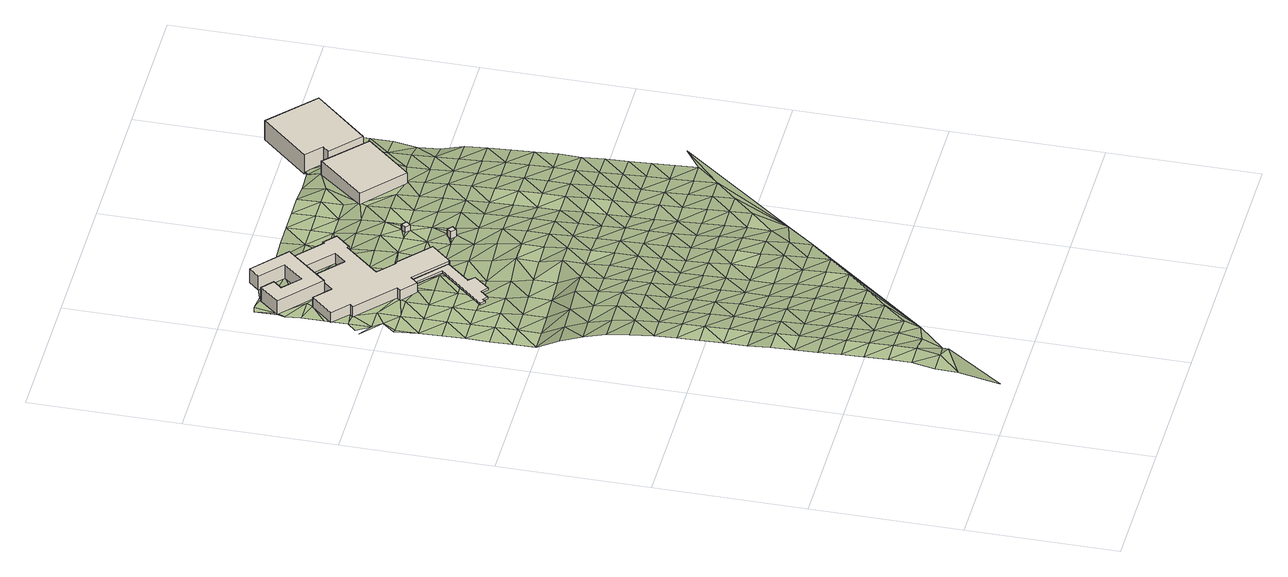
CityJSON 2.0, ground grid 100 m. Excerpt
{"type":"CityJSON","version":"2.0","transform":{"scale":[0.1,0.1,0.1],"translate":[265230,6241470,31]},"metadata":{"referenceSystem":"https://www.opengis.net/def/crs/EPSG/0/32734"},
"CityObjects":{
"building1":{"type":"Building","attributes":{"building":"roof","building:levels":"1","footprint":{"type":"Polygon"},"plus_code":"CCX4X4XW+XFR","ground_height":38.53,"bottom_roof_height":41.33,"roof_height":42.63},"geometry":[{"type":"Solid","lod":"1","boundaries":[[[[0,1,2,3]],[[1,4,5,2]],[[4,6,7,5]],[[6,8,9,7]],[[8,10,11,9]],[[10,12,13,11]],[[12,14,15,13]],[[14,16,17,15]],[[16,18,19,17]],[[18,20,21,19]],[[20,22,23,21]],[[22,0,3,23]],[[3,2,5,7,9,11,13,15,17,19,21,23]],[[22,20,18,16,14,12,10,8,6,4,1,0]]]]}]},
"building2":{"type":"Building","attributes":{"address":"Salt River Cape Town","building":"university","building:levels":"2","footprint":{"type":"Polygon"},"plus_code":"C8XVX4X3+XHX","ground_height":37.75,"building_height":6.9,"roof_height":44.65},"geometry":[{"type":"Solid","lod":"1","boundaries":[[[[24,25,22,23,26,27,3,0]],[[25,28,20,21,29,26,23,22]],[[28,30,31,29,21,20]],[[30,32,33,31]],[[32,34,35,33]],[[34,36,37,35]],[[36,38,39,37]],[[38,40,41,39]],[[40,42,43,41]],[[42,44,45,43]],[[44,46,47,45]],[[46,48,49,47]],[[48,50,51,49]],[[50,52,53,51]],[[52,54,55,53]],[[54,56,57,55]],[[56,58,59,57]],[[58,60,61,59]],[[60,62,63,61]],[[62,64,65,63]],[[64,66,67,65]],[[66,68,69,67]],[[68,70,71,69]],[[70,72,73,71]],[[72,74,75,73]],[[74,24,0,3,27,75]],[[27,26,29,31,33,35,37,39,41,43,45,47,49,51,53,55,57,59,61,63,65,67,69,71,73,75]],[[74,72,70,68,66,64,62,60,58,56,54,52,50,48,46,44,42,40,38,36,34,32,30,28,25,24]]]]}]},
"building3":{"type":"Building","attributes":{"address":"Salt River Cape Town","building":"dormitory","building:levels":"3","beds":"45","residential":"university","footprint":{"type":"Polygon"},"plus_code":"C7XPXVX3+XFX","ground_height":37.18,"building_height":9.7,"roof_height":46.88},"geometry":[{"type":"Solid","lod":"1","boundaries":[[[[76,77,78,79]],[[77,80,81,78]],[[80,82,83,81]],[[82,84,85,83]],[[84,86,87,85]],[[86,88,89,87]],[[88,90,91,89]],[[90,92,93,91]],[[92,94,95,93]],[[94,76,79,95]],[[79,78,81,83,85,87,89,91,93,95]],[[94,92,90,88,86,84,82,80,77,76]]]]}]},
"building4":{"type":"Building","attributes":{"building":"guardhouse","building:levels":"1","footprint":{"type":"Polygon"},"plus_code":"CGX6XCXV+XPR","ground_height":42.34,"building_height":4.1,"roof_height":46.44},"geometry":[{"type":"Solid","lod":"1","boundaries":[[[[96,97,98,99]],[[97,100,101,98]],[[100,102,103,101]],[[102,96,99,103]],[[99,98,101,103]],[[102,100,97,96]]]]}]},
"building5":{"type":"Building","attributes":{"building":"guardhouse","building:levels":"1","footprint":{"type":"Polygon"},"plus_code":"CGX7XFXX+XFX","ground_height":40.29,"building_height":4.1,"roof_height":44.39},"geometry":[{"type":"Solid","lod":"1","boundaries":[[[[104,105,106,107]],[[105,108,109,106]],[[108,110,111,109]],[[110,104,107,111]],[[107,106,109,111]],[[110,108,105,104]]]]}]},
"building6":{"type":"Building","attributes":{"address":"9 Browning Road Salt River 7925 Cape Town","building":"retail","building:levels":"3","footprint":{"type":"Polygon"},"plus_code":"CJXQX9XF+X7V","ground_height":36.6,"building_height":9.7,"roof_height":46.3},"geometry":[{"type":"Solid","lod":"1","boundaries":[[[[112,113,114,115]],[[113,116,117,114]],[[116,118,119,117]],[[118,112,115,119]],[[115,114,117,119]],[[118,116,113,112]]]]}]},
"building7":{"type":"Building","attributes":{"address":"Fairland House 364B Victoria Road Salt River Cape Town","building":"commercial","building:levels":"4","footprint":{"type":"Polygon"},"plus_code":"CPXFX3XC+X5R","ground_height":33.82,"building_height":12.5,"roof_height":46.32},"geometry":[{"type":"Solid","lod":"1","boundaries":[[[[120,121,122,123]],[[121,124,125,122]],[[124,126,127,125]],[[126,128,129,127]],[[128,130,131,129]],[[130,120,123,131]],[[123,122,125,127,129,131]],[[130,128,126,124,121,120]]]]}]},
"terrain1":{"type":"TINRelief","geometry":[{"type":"CompositeSurface","lod":"1","boundaries":[[[132,133,134]],[[135,134,136]],[[135,136,137]],[[136,134,133]],[[138,137,139]],[[139,137,136]],[[140,138,141]],[[141,138,139]],[[140,142,143]],[[139,136,144]],[[144,136,133]],[[142,140,141]],[[145,143,146]],[[141,139,147]],[[143,142,146]],[[147,139,144]],[[148,145,149]],[[142,141,150]],[[146,149,145]],[[147,150,141]],[[151,148,152]],[[146,142,153]],[[149,154,148]],[[150,153,142]],[[147,144,155]],[[156,151,152]],[[148,154,152]],[[157,149,146]],[[150,147,155]],[[153,157,146]],[[158,156,159]],[[160,154,149]],[[152,159,156]],[[153,150,161]],[[157,160,149]],[[161,150,155]],[[162,158,163]],[[159,164,158]],[[152,154,165]],[[160,166,154]],[[157,153,167]],[[168,162,163]],[[158,164,163]],[[161,169,153]],[[159,152,165]],[[154,166,165]],[[160,157,167]],[[153,169,167]],[[170,168,171]],[[164,159,172]],[[163,171,168]],[[166,160,173]],[[161,155,174]],[[165,172,159]],[[167,173,160]],[[170,175,176]],[[164,177,163]],[[169,161,174]],[[171,178,170]],[[172,177,164]],[[179,176,175]],[[165,166,180]],[[169,174,167]],[[170,178,175]],[[173,181,166]],[[171,163,182]],[[172,165,180]],[[166,181,180]],[[177,182,163]],[[183,184,179]],[[173,167,185]],[[178,171,186]],[[179,175,183]],[[174,185,167]],[[174,155,187]],[[177,172,188]],[[182,186,171]],[[181,173,189]],[[180,188,172]],[[190,184,191]],[[184,183,192]],[[185,189,173]],[[175,178,193]],[[186,194,178]],[[190,191,195]],[[181,196,180]],[[182,177,197]],[[184,192,191]],[[188,198,177]],[[178,194,193]],[[189,196,181]],[[183,175,199]],[[186,182,197]],[[185,174,187]],[[177,198,197]],[[188,180,200]],[[195,201,202]],[[192,183,199]],[[189,185,187]],[[195,191,203]],[[199,175,193]],[[196,200,180]],[[187,155,204]],[[194,186,205]],[[198,188,206]],[[195,203,201]],[[197,205,186]],[[202,207,208]],[[189,209,196]],[[200,206,188]],[[192,210,191]],[[199,211,192]],[[209,189,187]],[[208,207,212]],[[193,194,213]],[[198,214,197]],[[205,215,194]],[[202,201,207]],[[210,203,191]],[[200,196,216]],[[192,211,210]],[[206,214,198]],[[194,215,213]],[[196,209,216]],[[217,199,193]],[[205,197,218]],[[219,212,220]],[[201,203,221]],[[206,200,222]],[[223,204,155]],[[212,207,224]],[[214,218,197]],[[199,217,211]],[[221,203,210]],[[217,193,213]],[[216,222,200]],[[225,219,220]],[[215,205,226]],[[209,187,204]],[[225,227,228]],[[212,224,220]],[[214,206,229]],[[218,226,205]],[[207,201,230]],[[209,204,216]],[[201,221,231]],[[222,229,206]],[[210,211,232]],[[233,228,227]],[[211,217,234]],[[233,235,236]],[[230,224,207]],[[225,237,227]],[[215,238,213]],[[201,231,230]],[[226,239,215]],[[220,240,225]],[[241,242,235]],[[222,216,243]],[[218,214,244]],[[211,234,232]],[[214,229,245]],[[221,210,246]],[[213,238,217]],[[215,239,238]],[[225,240,237]],[[243,216,204]],[[233,227,237]],[[155,247,223]],[[218,244,226]],[[214,245,244]],[[248,220,224]],[[246,231,221]],[[229,222,249]],[[224,230,250]],[[246,210,232]],[[251,241,235]],[[252,235,233]],[[253,234,217]],[[249,222,243]],[[220,248,240]],[[254,239,226]],[[224,250,248]],[[253,217,238]],[[252,251,235]],[[255,256,241]],[[245,229,257]],[[252,233,237]],[[254,226,244]],[[230,231,258]],[[241,251,255]],[[231,246,259]],[[257,229,249]],[[260,232,234]],[[243,204,223]],[[253,261,234]],[[250,230,258]],[[237,240,262]],[[238,239,263]],[[264,265,256]],[[239,254,266]],[[231,259,258]],[[240,248,267]],[[232,260,246]],[[249,243,223]],[[268,244,245]],[[265,264,269]],[[234,261,260]],[[245,257,270]],[[238,263,253]],[[239,266,263]],[[240,267,262]],[[271,272,273]],[[274,252,237]],[[247,155,275]],[[250,276,248]],[[245,270,268]],[[273,269,277]],[[251,252,278]],[[272,271,279]],[[259,246,280]],[[254,244,281]],[[276,250,258]],[[271,273,277]],[[237,262,274]],[[261,253,282]],[[257,249,283]],[[260,280,246]],[[223,284,249]],[[269,264,277]],[[267,248,285]],[[266,254,281]],[[271,286,279]],[[282,253,263]],[[281,244,268]],[[270,257,283]],[[285,248,276]],[[252,274,278]],[[249,284,283]],[[287,258,259]],[[280,288,259]],[[262,267,289]],[[271,290,286]],[[261,291,260]],[[261,282,292]],[[258,287,276]],[[266,293,263]],[[294,268,270]],[[277,295,271]],[[281,296,266]],[[259,288,287]],[[285,297,267]],[[274,262,289]],[[267,297,289]],[[261,292,291]],[[283,294,270]],[[264,295,277]],[[298,280,260]],[[223,247,284]],[[266,296,293]],[[264,299,295]],[[286,290,300]],[[282,263,301]],[[302,285,276]],[[280,298,288]],[[303,281,268]],[[276,287,304]],[[260,291,298]],[[268,294,305]],[[301,292,282]],[[306,283,284]],[[289,297,307]],[[301,263,293]],[[308,300,290]],[[281,303,296]],[[276,304,302]],[[303,268,305]],[[297,285,309]],[[284,247,306]],[[299,310,295]],[[311,312,308]],[[287,288,313]],[[314,291,292]],[[294,283,315]],[[311,316,312]],[[288,298,317]],[[300,308,318]],[[307,297,309]],[[302,309,285]],[[314,292,301]],[[313,304,287]],[[307,309,319]],[[293,296,320]],[[305,294,315]],[[296,303,321]],[[288,317,313]],[[315,283,306]],[[298,291,322]],[[296,321,320]],[[291,314,323]],[[324,301,293]],[[305,325,303]],[[318,308,326]],[[308,312,326]],[[312,316,326]],[[302,304,327]],[[322,317,298]],[[319,309,328]],[[304,313,329]],[[291,323,322]],[[325,305,315]],[[328,309,302]],[[324,293,320]],[[330,321,303]],[[314,301,331]],[[275,306,247]],[[304,329,327]],[[295,310,332]],[[302,333,328]],[[313,317,334]],[[330,303,325]],[[333,302,327]],[[335,310,336]],[[337,338,339]],[[331,323,314]],[[315,306,340]],[[334,317,322]],[[331,301,324]],[[336,310,341]],[[339,338,342]],[[329,313,343]],[[320,321,344]],[[337,345,338]],[[325,315,340]],[[330,346,321]],[[310,335,332]],[[313,334,343]],[[340,306,275]],[[333,327,347]],[[348,322,323]],[[324,320,344]],[[321,346,344]],[[323,331,349]],[[336,350,335]],[[329,351,327]],[[330,325,352]],[[339,342,353]],[[336,341,350]],[[354,338,345]],[[76,332,355]],[[351,329,343]],[[323,349,348]],[[340,352,325]],[[347,356,333]],[[338,354,342]],[[334,322,357]],[[324,358,331]],[[359,332,335]],[[327,360,347]],[[346,330,361]],[[345,356,362]],[[354,345,362]],[[344,358,324]],[[343,334,357]],[[360,327,351]],[[348,357,322]],[[330,352,361]],[[363,349,331]],[[354,364,342]],[[358,363,331]],[[353,342,365]],[[366,332,359]],[[356,347,367]],[[344,346,368]],[[365,342,364]],[[332,369,355]],[[346,361,370]],[[367,347,360]],[[340,275,371]],[[351,343,372]],[[348,349,373]],[[340,371,352]],[[357,374,343]],[[362,356,375]],[[362,375,354]],[[344,368,358]],[[48,366,359]],[[346,370,368]],[[363,373,349]],[[332,366,369]],[[351,372,360]],[[343,374,372]],[[361,352,376]],[[356,367,375]],[[364,377,365]],[[378,357,348]],[[379,363,358]],[[366,48,46]],[[373,380,348]],[[360,381,367]],[[382,364,354]],[[376,370,361]],[[354,375,383]],[[379,358,368]],[[376,352,371]],[[377,44,365]],[[369,366,384]],[[357,378,374]],[[46,384,366]],[[360,372,385]],[[348,380,378]],[[367,386,375]],[[96,367,381]],[[360,385,381]],[[377,364,382]],[[367,96,386]],[[354,383,382]],[[368,370,387]],[[275,388,371]],[[373,363,389]],[[46,44,390]],[[363,379,391]],[[390,384,46]],[[374,392,372]],[[387,370,376]],[[384,393,369]],[[374,378,392]],[[363,391,389]],[[44,377,394]],[[375,105,383]],[[395,380,373]],[[386,396,375]],[[381,385,397]],[[377,382,394]],[[381,397,398]],[[372,399,385]],[[379,368,400]],[[368,387,401]],[[402,390,44]],[[386,398,396]],[[383,110,382]],[[384,390,402]],[[105,375,396]],[[388,376,371]],[[403,383,105]],[[399,372,392]],[[373,389,395]],[[403,110,383]],[[396,398,397]],[[378,380,404]],[[391,379,400]],[[400,368,401]],[[394,402,44]],[[387,376,405]],[[378,404,392]],[[385,406,397]],[[385,399,407]],[[380,395,404]],[[275,408,388]],[[393,384,409]],[[394,382,410]],[[402,411,384]],[[110,410,382]],[[105,396,412]],[[108,105,412]],[[405,401,387]],[[397,406,396]],[[389,391,413]],[[385,407,406]],[[405,376,388]],[[400,414,391]],[[399,392,415]],[[110,108,410]],[[384,411,409]],[[416,402,394]],[[412,410,108]],[[415,392,404]],[[391,414,413]],[[417,412,396]],[[418,395,389]],[[410,416,394]],[[407,399,419]],[[420,400,401]],[[417,396,406]],[[401,405,421]],[[422,411,402]],[[419,399,415]],[[389,413,418]],[[423,404,395]],[[400,420,414]],[[422,402,416]],[[420,401,421]],[[412,424,410]],[[417,425,412]],[[411,426,409]],[[405,388,408]],[[404,423,415]],[[406,407,427]],[[407,419,428]],[[395,418,423]],[[411,422,426]],[[412,425,424]],[[421,405,408]],[[406,427,417]],[[414,429,413]],[[430,416,410]],[[407,428,427]],[[414,420,431]],[[408,275,432]],[[419,415,433]],[[426,434,409]],[[415,423,435]],[[410,424,430]],[[414,431,429]],[[422,416,436]],[[425,417,437]],[[418,413,438]],[[421,439,420]],[[428,419,433]],[[415,435,433]],[[439,421,408]],[[437,417,427]],[[436,416,430]],[[413,429,438]],[[440,426,422]],[[423,418,441]],[[442,431,420]],[[424,425,443]],[[436,444,422]],[[425,437,445]],[[442,420,439]],[[426,440,434]],[[441,435,423]],[[446,427,428]],[[440,422,444]],[[433,447,428]],[[418,438,441]],[[424,443,430]],[[425,445,443]],[[429,431,448]],[[428,447,446]],[[431,442,449]],[[436,430,443]],[[439,408,450]],[[437,427,451]],[[452,433,435]],[[453,434,440]],[[435,441,454]],[[431,449,448]],[[451,445,437]],[[455,438,429]],[[442,439,450]],[[451,427,446]],[[433,452,447]],[[435,454,452]],[[456,444,436]],[[429,448,455]],[[440,444,456]],[[441,438,457]],[[458,436,443]],[[458,443,445]],[[447,459,446]],[[449,442,460]],[[445,451,461]],[[450,462,442]],[[456,453,440]],[[454,441,457]],[[447,452,459]],[[457,438,455]],[[432,450,408]],[[445,461,458]],[[442,462,460]],[[451,446,463]],[[448,449,464]],[[454,465,452]],[[446,459,463]],[[465,454,457]],[[453,456,466]],[[449,460,464]],[[467,456,436]],[[468,461,451]],[[469,455,448]],[[452,470,459]],[[451,463,468]],[[470,452,465]],[[448,464,469]],[[461,471,458]],[[472,457,455]],[[463,459,473]],[[468,471,461]],[[457,472,465]],[[466,456,467]],[[473,459,470]],[[472,455,469]],[[458,471,474]],[[468,463,475]],[[475,463,473]],[[476,470,465]],[[465,472,477]],[[466,467,478]],[[468,479,471]],[[470,476,473]],[[465,477,476]],[[468,475,480]],[[112,458,474]],[[467,481,478]],[[468,480,479]],[[471,482,474]],[[478,481,483]],[[481,467,484]],[[485,475,473]],[[473,476,486]],[[483,481,484]],[[471,479,482]],[[480,475,485]],[[473,486,485]],[[484,467,112]],[[487,483,484]],[[488,474,482]],[[479,480,489]],[[474,488,112]],[[480,485,489]],[[484,112,490]],[[482,479,491]],[[479,489,492]],[[493,112,488]],[[482,491,488]],[[479,492,491]],[[493,490,112]],[[488,494,493]],[[488,491,495]],[[493,494,490]],[[488,495,494]],[[494,496,490]],[[490,496,120]]]}]}
},
"vertices":[
[601,3877,103],[759,3734,103],[759,3734,116],[601,3877,116],[486,3431,103],[486,3431,116],[514,3406,103],[514,3406,116],[530,3425,103],[530,3425,116],[558,3399,103],[558,3399,116],[608,3453,103],[608,3453,116],[650,3415,103],[650,3415,116],[742,3521,103],[742,3521,116],[703,3559,103],[703,3559,116],[840,3713,103],[840,3713,116],[625,3903,103],[625,3903,116],
[601,3877,59],[625,3903,59],[625,3903,136],[601,3877,136],[840,3713,59],[840,3713,136],[847,3707,59],[847,3707,136],[970,3843,59],[970,3843,136],[755,4035,59],[755,4035,136],[748,4028,59],[748,4028,136],[634,4130,59],[634,4130,136],[842,4362,59],[842,4362,136],[853,4352,59],[853,4352,136],[942,4450,59],[942,4450,136],[862,4521,59],[862,4521,136],[854,4511,59],[854,4511,136],[682,4665,59],[682,4665,136],[595,4570,59],[595,4570,136],[763,4419,59],[763,4419,136],[694,4343,59],[694,4343,136],[522,4497,59],[522,4497,136],[399,4361,59],[399,4361,136],[290,4458,59],[290,4458,136],[159,4313,59],[159,4313,136],[269,4214,59],[269,4214,136],[247,4191,59],[247,4191,136],[499,3964,59],[499,3964,136],[479,3941,59],[479,3941,136],[577,3853,59],[577,3853,136],
[462,4900,53],[398,4829,53],[398,4829,159],[462,4900,159],[551,4694,53],[551,4694,159],[433,4561,53],[433,4561,159],[315,4665,53],[315,4665,159],[365,4722,53],[365,4722,159],[290,4788,53],[290,4788,159],[175,4658,53],[175,4658,159],[445,4420,53],[445,4420,159],[692,4697,53],[692,4697,159],
[1116,3760,100],[1147,3733,100],[1147,3733,154],[1116,3760,154],[1173,3763,100],[1173,3763,154],[1142,3790,100],[1142,3790,154],
[1126,4055,93],[1157,4028,93],[1157,4028,134],[1126,4055,134],[1184,4059,93],[1184,4059,134],[1153,4085,93],[1153,4085,134],
[1925,4462,37],[1655,4710,37],[1655,4710,153],[1925,4462,153],[1382,4404,37],[1382,4404,153],[1655,4160,37],[1655,4160,153],
[2290,4869,6],[1985,5147,6],[1985,5147,153],[2290,4869,153],[1692,4829,6],[1692,4829,153],[1800,4730,6],[1800,4730,153],[1764,4691,6],[1764,4691,153],[1960,4511,6],[1960,4511,153],
[9,0,409],[380,413,338],[159,300,338],[159,450,338],[309,450,338],[159,600,364],[159,750,362],[309,600,364],[159,905,356],[309,750,362],[309,905,356],[159,1050,352],[447,468,290],[159,1200,345],[309,1050,352],[459,600,328],[159,1350,338],[309,1200,345],[459,750,348],[159,1500,332],[309,1500,332],[459,905,342],[309,1350,338],[599,642,306],[159,1650,318],[459,1050,336],[159,1800,318],[309,1650,318],[459,1200,329],[610,750,334],[159,1955,312],[309,1955,312],[309,1800,318],[459,1500,315],[459,1350,322],[610,1050,325],[159,2100,306],[610,905,331],[159,2245,298],[309,2100,306],[459,1650,304],[610,1200,317],[760,905,319],[309,2400,282],[159,2400,282],[459,1800,304],[309,2245,298],[159,2550,258],[610,1500,301],[610,1350,309],[459,1955,297],[309,2550,258],[159,2700,217],[760,1050,314],[459,2100,291],[910,1050,303],[610,1650,289],[760,1200,305],[159,2850,158],[309,2850,158],[309,2700,217],[459,2400,275],[459,2245,284],[159,3000,83],[760,1350,297],[610,1955,282],[610,1800,289],[459,2550,261],[760,1500,284],[309,3150,83],[159,3150,83],[309,3000,83],[1060,1200,289],[610,2100,277],[760,1650,269],[309,3295,79],[159,3295,79],[910,1200,295],[459,2850,185],[459,2700,238],[159,3450,78],[610,2400,262],[760,1800,269],[610,2245,269],[910,1350,285],[610,2550,254],[760,1955,265],[159,3600,74],[309,3600,74],[459,3000,97],[910,1500,275],[1210,1350,271],[309,3450,78],[159,3750,69],[760,2100,261],[159,3900,67],[140,3906,67],[910,1650,253],[459,3295,80],[459,3150,97],[610,2850,213],[212,3988,67],[610,2700,239],[159,4050,67],[73,4110,68],[309,3900,67],[760,2400,246],[760,2245,253],[309,3750,69],[159,4200,68],[102,4143,68],[1060,1350,283],[910,1955,245],[910,1800,253],[610,3000,119],[1361,1500,250],[459,3600,74],[1060,1500,274],[459,3450,77],[247,4191,68],[309,4050,67],[760,2550,240],[910,2100,242],[269,4214,68],[159,4313,66],[1060,1650,264],[610,3295,85],[610,3150,119],[760,2850,218],[760,2700,231],[459,3900,68],[910,2400,228],[290,4458,66],[159,4355,66],[910,2245,236],[459,3750,69],[1060,1955,245],[159,4500,66],[1060,1800,245],[175,4658,62],[159,4645,62],[150,4604,62],[479,3941,68],[1553,1700,214],[610,3450,76],[309,4500,66],[499,3964,68],[159,4800,61],[760,3000,144],[1060,2100,231],[910,2550,224],[1210,1650,254],[1210,1500,263],[610,3600,75],[205,4812,61],[760,3295,107],[760,3150,144],[577,3853,79],[290,4788,61],[910,2850,209],[910,2700,219],[1060,2400,216],[1210,1800,239],[445,4420,68],[1060,2245,222],[610,3750,71],[910,3000,209],[399,4361,68],[309,4800,61],[1060,2550,210],[760,3600,75],[1210,2100,225],[760,3450,82],[1210,1955,239],[1361,1650,241],[601,3877,79],[365,4722,62],[760,3750,80],[522,4497,68],[315,4665,62],[459,4645,66],[910,3295,175],[1060,2700,206],[1361,1800,227],[433,4561,68],[910,3150,175],[398,4829,60],[625,3903,79],[1210,2400,201],[1210,2245,211],[1060,3000,196],[1060,2850,204],[1210,2550,195],[1361,1955,227],[551,4694,63],[910,3600,106],[840,3713,84],[910,3450,133],[1361,2100,215],[1210,2700,191],[692,4697,55],[847,3707,84],[1060,3150,179],[595,4570,67],[610,4500,67],[748,4028,74],[760,4050,74],[634,4130,68],[1511,1800,198],[694,4343,62],[760,4200,68],[1060,3295,179],[1361,2400,189],[755,4035,74],[1361,2245,199],[910,3750,84],[1210,3000,181],[1210,2850,186],[763,4419,62],[1060,3450,157],[1511,1955,198],[842,4362,73],[910,4050,96],[610,4800,55],[970,3843,88],[1210,3150,171],[1361,2550,183],[682,4665,63],[1060,3600,124],[1511,2100,191],[910,3900,88],[1361,2700,180],[910,4200,90],[853,4352,73],[760,4645,55],[1060,3750,100],[1511,2400,172],[760,4800,28],[1511,2245,182],[1661,1955,198],[1210,3450,160],[1361,2850,174],[1210,3295,171],[1060,3900,95],[1661,2100,191],[910,4355,73],[1361,3150,157],[1511,2550,164],[1361,3000,168],[1147,3733,113],[1060,4200,94],[1060,4050,95],[910,4645,59],[1210,3600,142],[1142,3790,113],[1661,2245,182],[1811,2100,182],[1511,2850,150],[910,4500,59],[1511,2700,157],[1361,3295,157],[910,4800,46],[1060,4355,83],[1511,3000,145],[1210,3900,98],[1210,3750,113],[1173,3763,113],[1361,3450,151],[1661,2550,164],[1661,2400,172],[1060,4500,59],[1126,4055,95],[1511,3150,131],[1811,2245,173],[1361,3750,126],[1361,3600,141],[1961,2245,165],[1060,4800,53],[1210,4200,89],[1060,4645,59],[1210,4050,93],[1661,2850,150],[1661,2700,157],[1511,3295,131],[1210,4355,80],[1361,3900,107],[1661,3000,145],[1511,3450,126],[1811,2550,154],[1811,2400,163],[1210,4500,61],[1661,3150,131],[1361,4200,89],[1361,4050,94],[1210,4645,61],[1511,3750,113],[1511,3600,120],[1811,2850,142],[1361,4355,77],[1811,2700,149],[2284,2515,135],[1661,3450,126],[1210,4800,55],[1661,3295,131],[1382,4404,77],[1511,3900,105],[1811,3000,134],[1961,2400,155],[1361,4645,61],[1811,3150,120],[1961,2550,147],[1511,4200,84],[1361,4500,61],[1511,4050,93],[1661,3750,113],[1661,3600,120],[1961,2850,132],[1961,2700,140],[2112,2400,150],[1661,3900,105],[1811,3450,116],[1361,4800,55],[1811,3295,120],[1961,3000,125],[1511,4645,56],[1961,3150,113],[1655,4160,84],[1811,3600,110],[2112,2700,133],[1661,4050,93],[2112,2550,142],[1811,3750,103],[2112,2850,124],[1961,3295,113],[1511,4800,28],[1655,4710,56],[1811,3900,94],[2112,3000,118],[1961,3450,108],[1811,4050,84],[2112,3150,106],[1961,3600,101],[1811,4200,76],[1961,3750,90],[2112,3450,98],[2112,3295,106],[1655,4805,28],[1961,4050,71],[1961,3900,80],[1661,4800,28],[1961,4200,60],[1692,4829,28],[1764,4691,51],[2112,3750,78],[2112,3600,88],[1800,4730,30],[1961,4355,55],[2112,3900,66],[1960,4511,37],[2112,4200,9],[2112,4050,21],[1961,4500,37],[2112,4500,29],[2112,4355,30],[2112,4645,29]
]}
